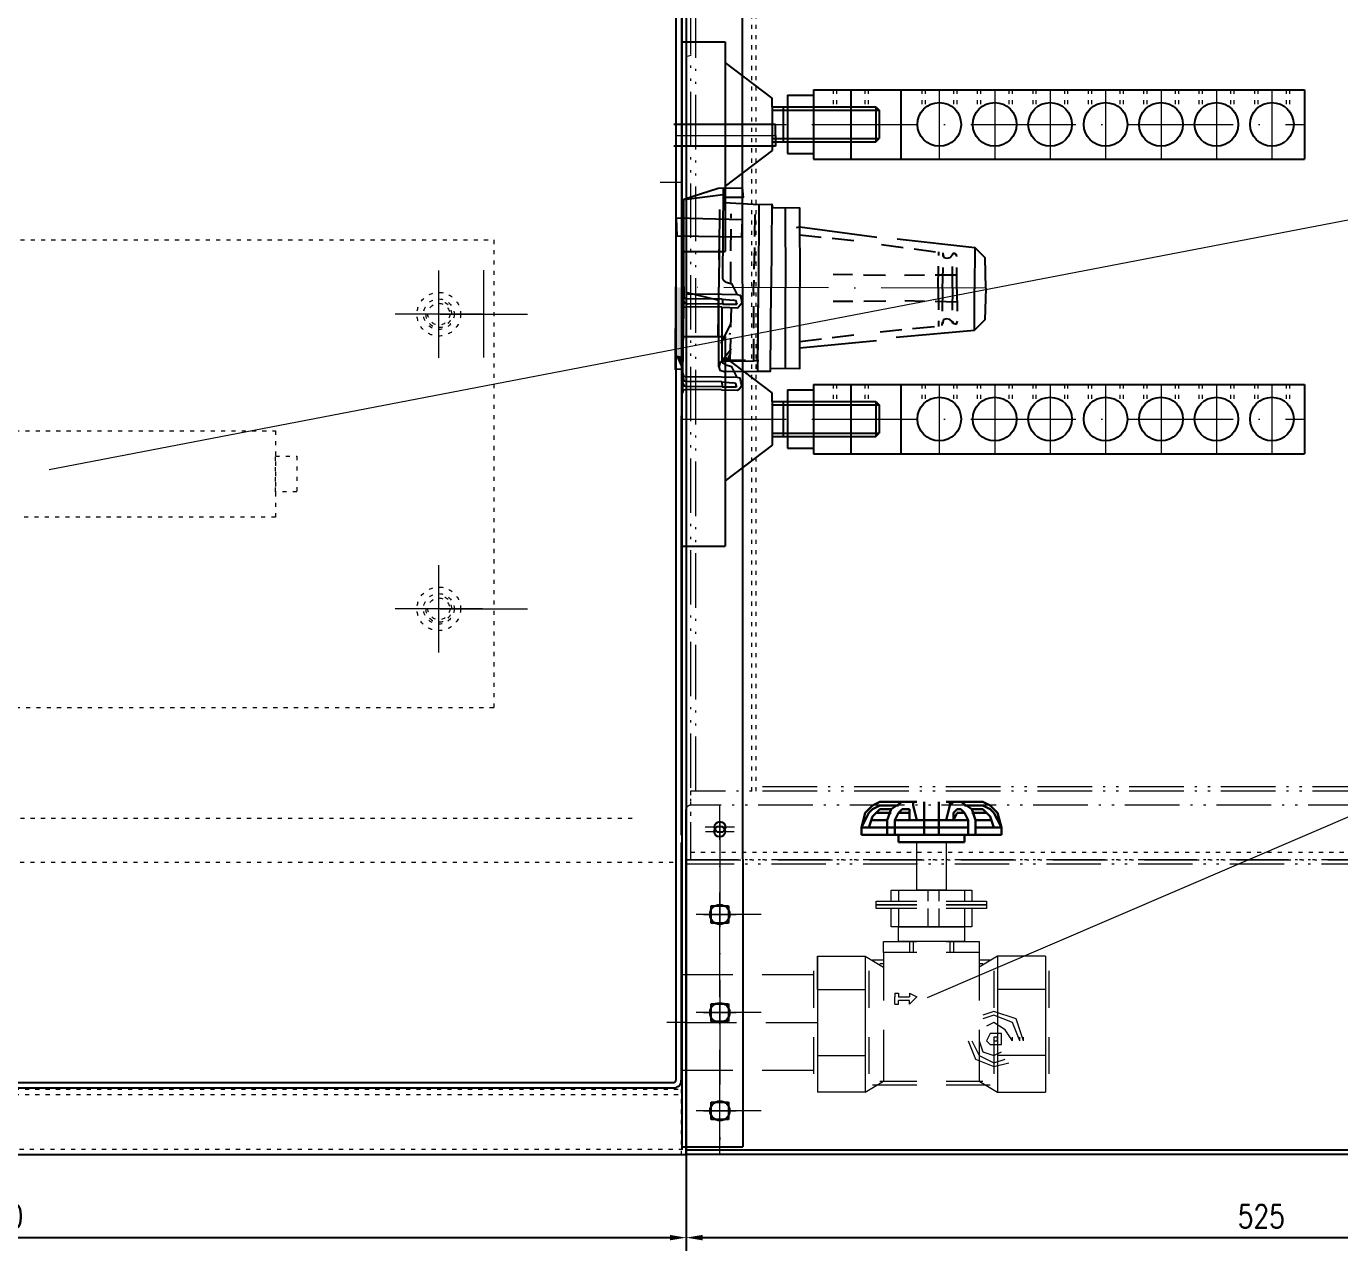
# Model space of a CAD drawing. Header units: millimetres. Extents: x 13152 to 36426, y -6229 to 13228.
# Drawn here: x 31583 to 32184, y 10564 to 11125 of the extents above; entities that cross this region are included whole.
import ezdxf

# ---------------------------------------------------------------- set-up
doc = ezdxf.new("R2010")
doc.units = ezdxf.units.MM
doc.header["$LTSCALE"] = 4
for name, pattern in [('5 双点画线', [10.5, 6.25, -1.25, 0.25, -1.25, 0.25, -1.25]), ('ACAD_ISO02W100', [15, 12, -3]), ('ACAD_ISO03W100', [1.18, 0.47, -0.71]), ('ACAD_ISO10W100', [18, 12, -3, 0, -3]), ('DASHED', [0.75, 0.5, -0.25])]:
    doc.linetypes.add(name, pattern=pattern)
doc.layers.add('4虚线层', color=6, linetype='DASHED')
doc.layers.add('标注、文本', color=3, linetype='Continuous', lineweight=25)
doc.layers.add('铁心', color=3, linetype='Continuous', lineweight=0)
doc.styles.add('TH_GBDIM', font='romans.shx', dxfattribs={"width": 0.8, "bigfont": 'gbcbig.shx'})
doc.dimstyles.new('TH_GBDIM1', dxfattribs={"dimscale": 3, "dimtxt": 3.5, "dimasz": 2.5, "dimexe": 2, "dimexo": 0, "dimgap": 1.5, "dimtad": 1, "dimdec": 1, "dimzin": 0, "dimdsep": 46, "dimtxsty": 'TH_GBDIM', "dimcen": 2.5, "dimclrd": 3, "dimclre": 256, "dimclrt": 2, "dimadec": 0, "dimazin": 0, "dimtfac": 0.714286, "dimtdec": 1, "dimtmove": 0, "dimatfit": 3, "dimfxl": 0, "dimtzin": 0, "dimlwd": -1, "dimlwe": -1, "dimarcsym": 0})

# ---------------------------------------------------------------- blocks, each defined once
blk = doc.blocks.new('*D307')
at = {"layer": 'Defpoints', "color": 0}
for p in [(32412.06, 10743.52), (31885.06, 10608.52), (32412.06, 10570.42)]:
    blk.add_point(p, dxfattribs=at)
at = {"layer": '标注、文本'}
for p, q in [((32412.06, 10743.52), (32412.06, 10564.42)), ((31885.06, 10608.52), (31885.06, 10564.42))]:
    blk.add_line(p, q, dxfattribs=at)
at = {"layer": '标注、文本', "color": 3}
blk.add_line((31892.56, 10570.42), (32404.56, 10570.42), dxfattribs=at)
for points in [[(31892.56, 10571.67), (31892.56, 10569.17), (31885.06, 10570.42)], [(32404.56, 10571.67), (32404.56, 10569.17), (32412.06, 10570.42)]]:
    blk.add_solid(points, dxfattribs=at)
at = {"layer": '标注、文本', "color": 2, "insert": (32148.56, 10580.17), "char_height": 10.5, "attachment_point": 5, "style": 'TH_GBDIM'}
blk.add_mtext('525', dxfattribs=at)
blk = doc.blocks.new('5354650')
at = {"layer": '4虚线层', "ltscale": 5}
h = blk.add_hatch(color=256, dxfattribs=at)
h.dxf.hatch_style = 2
h.paths.add_polyline_path([(26822.77, -1880.58), (26822.82, -1911.91), (26826.27, -1912.71)])
h = blk.add_hatch(color=256, dxfattribs=at)
h.dxf.hatch_style = 2
h.paths.add_polyline_path([(26822.77, -1880.58), (26826.22, -1881.38), (26826.27, -1912.71)])
at = {"layer": '标注、文本'}
h = blk.add_hatch(color=256, dxfattribs=at)
h.dxf.hatch_style = 2
h.paths.add_polyline_path([(26822.82, -1911.91), (26826.27, -1912.71), (26825.69, -1918.4)])
at = {"layer": '4虚线层', "ltscale": 5}
for points in [[(26847.88, -1879.09), (26847.98, -1847.07)], [(26842.5, -1858.18), (26842.4, -1880.74)], [(26916.92, -1860.8), (26945.22, -1864.42)], [(26945.06, -1865.11), (26945.43, -1866.65), (26946.82, -1866.97), (26948.36, -1866.6), (26949.37, -1865.38)], [(26950.22, -1864.84), (26949.53, -1864.68), (26949.37, -1865.38)], [(26951.55, -1881.18), (26951.45, -1865.85), (26950.91, -1865), (26950.22, -1864.84)], [(26918.73, -1875.05), (26894.79, -1874.63)], [(26951.6, -1874.63), (26927.51, -1874.9)], [(26918.94, -1886.76), (26894.85, -1887.02)], [(26951.66, -1887.03), (26927.72, -1886.6)], [(26846.28, -1914.41), (26844.04, -1914.62), (26847.82, -1914.04), (26848.25, -1890.1)], [(26949.58, -1896.02), (26948.36, -1895.01), (26946.97, -1894.69), (26945.43, -1895.06), (26944.95, -1897.13)], [(26916.44, -1900.75), (26944.79, -1897.82)], [(26949.58, -1896.02), (26950.11, -1896.87), (26950.8, -1897.03)], [(26950.8, -1897.03), (26951.5, -1897.19), (26951.82, -1895.8)]]:
    blk.add_lwpolyline(points, dxfattribs=at)
for points in [[(26858.84, -1847.39), (26858.84, -1847.39), (26858.41, -1880.79), (26858.41, -1880.79)], [(26860.59, -1849.25), (26860.59, -1849.25), (26860.64, -1880.58), (26860.64, -1880.58)], [(26879.32, -1856.49), (26879.32, -1856.49), (26907.77, -1859.41), (26907.77, -1859.41)], [(26942.93, -1880.64), (26942.93, -1880.64), (26943.15, -1863.94), (26943.15, -1863.94)], [(26945.01, -1881.12), (26945.01, -1881.12), (26945.22, -1864.42), (26945.22, -1864.42)], [(26949.48, -1880.7), (26949.48, -1880.7), (26949.37, -1865.38), (26949.37, -1865.38)], [(26950.22, -1864.84), (26950.22, -1864.84), (26950.38, -1864.15), (26950.38, -1864.15)], [(26858.67, -1914.36), (26858.67, -1914.36), (26858.41, -1880.79), (26858.41, -1880.79)], [(26942.93, -1880.64), (26942.93, -1880.64), (26943.25, -1898.2), (26943.25, -1898.2)], [(26945.01, -1881.12), (26945.01, -1881.12), (26944.79, -1897.82), (26944.79, -1897.82)], [(26949.48, -1880.7), (26949.48, -1880.7), (26949.42, -1896.71), (26949.42, -1896.71)], [(26951.55, -1881.18), (26951.55, -1881.18), (26951.82, -1895.8), (26951.82, -1895.8)], [(26843.72, -1906.54), (26843.72, -1906.54), (26848.03, -1897.34), (26848.03, -1897.34)], [(26847.61, -1902.34), (26847.61, -1902.34), (26847.77, -1901.65), (26847.77, -1901.65)], [(26879.68, -1905.37), (26879.68, -1905.37), (26908.2, -1901.76), (26908.2, -1901.76)], [(26848.24, -1909.04), (26848.24, -1909.04), (26844.04, -1914.62), (26844.04, -1914.62)], [(26847.77, -1911.11), (26847.77, -1911.11), (26846.28, -1914.41), (26846.28, -1914.41)], [(26842.71, -1917.23), (26842.71, -1917.23), (26842.87, -1916.54), (26842.87, -1916.54)], [(26844.89, -1914.09), (26844.89, -1914.09), (26860.9, -1914.15), (26860.9, -1914.15)]]:
    blk.add_open_spline(points, degree=3, dxfattribs=at)
at = {"layer": '标注、文本', "color": 1, "linetype": 'ACAD_ISO10W100', "lineweight": 18}
blk.add_line((26964.8, -1880.59), (26822.77, -1880.88), dxfattribs=at)
at = {"layer": '标注、文本'}
for points in [[(26844.16, -1835.26), (26841.92, -1835.47), (26826.18, -1840.58)], [(26844.16, -1835.26), (26852.93, -1835.1), (26853.36, -1839.57), (26843.89, -1839.57)], [(26844.16, -1835.26), (26844.05, -1876.75), (26844.58, -1877.6), (26845.8, -1878.61)], [(26826.38, -1880.68), (26826.18, -1840.58), (26844.21, -1838.18)], [(26844.79, -1841.96), (26860.65, -1842.71), (26866.5, -1842.6), (26866.49, -1880.48)], [(26866.5, -1842.6), (26866.87, -1844.14), (26879.26, -1844.09), (26879.58, -1880.58)], [(26872.72, -1844.04), (26873.04, -1880.53)], [(26877.88, -1853.24), (26879.42, -1852.87), (26914.8, -1857.39)], [(26924.1, -1858.09), (26959.64, -1861.92), (26959.64, -1880.86)], [(26964.8, -1880.59), (26964.37, -1866.65), (26959.64, -1861.92)], [(26826.38, -1880.68), (26825.69, -1918.4), (26822.76, -1918.45), (26822.77, -1880.58)], [(26826.38, -1880.68), (26826.06, -1919.94), (26826.43, -1921.48), (26827.82, -1921.8)], [(26844.89, -1914.09), (26843.19, -1915.16), (26842.71, -1917.23), (26843.08, -1918.77), (26845.16, -1919.25), (26860.48, -1919.15), (26866.33, -1919.04), (26866.49, -1880.48)], [(26843.94, -1889.84), (26844.04, -1914.62), (26858.67, -1914.36), (26860.21, -1913.99), (26860.53, -1912.6), (26860.64, -1880.58)], [(26851.07, -1884.2), (26848.57, -1879.25), (26845.8, -1878.61)], [(26866.65, -1917.66), (26879.73, -1917.77), (26879.58, -1880.58)], [(26923.89, -1903.19), (26959.63, -1899.79), (26959.64, -1880.86)], [(26964.8, -1880.59), (26964.37, -1895.06), (26959.63, -1899.79)], [(26825.8, -1886.38), (26826.86, -1888.08), (26828.25, -1888.4)], [(26826.28, -1884.3), (26826.65, -1885.84), (26828.03, -1886.16)], [(26844.04, -1886.22), (26844.26, -1888.45)], [(26844.04, -1886.22), (26844.26, -1888.45)], [(26850.8, -1888.51), (26850.43, -1886.96), (26849.04, -1886.64)], [(26853.19, -1887.6), (26852.82, -1886.06), (26852.45, -1884.52), (26851.07, -1884.2)], [(26851.17, -1890.05), (26852.18, -1888.83), (26853.19, -1887.6)], [(26827.93, -1889.78), (26826.38, -1890.15), (26826.06, -1891.54)], [(26843.94, -1889.84), (26844.04, -1914.62), (26844.57, -1915.48), (26845.8, -1916.49)], [(26843.94, -1889.84), (26851.17, -1890.05)], [(26879.74, -1908.3), (26914.79, -1904.74)], [(26851.06, -1922.07), (26848.56, -1917.12), (26845.8, -1916.49)], [(26825.8, -1924.25), (26826.86, -1925.95), (26828.24, -1926.27)], [(26826.06, -1919.94), (26826.27, -1922.18), (26826.65, -1923.72), (26828.03, -1924.04)], [(26826.06, -1929.41), (26826.27, -1922.18)], [(26850.8, -1926.38), (26850.42, -1924.84), (26849.04, -1924.52)], [(26853.19, -1925.48), (26852.82, -1923.93), (26852.45, -1922.39), (26851.06, -1922.07)], [(26851.17, -1927.92), (26852.02, -1927.39), (26853.19, -1925.48)], [(26827.92, -1927.66), (26826.38, -1928.03), (26826.06, -1929.41)], [(26843.93, -1927.71), (26851.17, -1927.92)]]:
    blk.add_lwpolyline(points, dxfattribs=at)
blk.add_lwpolyline([(26823.04, -1857.33), (26852.82, -1857.65), (26853.2, -1849.73), (26822.72, -1849.25)], close=True, dxfattribs=at)
for points in [[(26842.61, -1845.1), (26842.61, -1845.1), (26842.4, -1880.74), (26842.4, -1880.74)], [(26860.65, -1842.71), (26860.65, -1842.71), (26860.64, -1880.58), (26860.64, -1880.58)], [(26827.29, -1883.08), (26827.29, -1883.08), (26842.5, -1886.59), (26842.5, -1886.59)], [(26842.29, -1903.29), (26842.29, -1903.29), (26842.4, -1880.74), (26842.4, -1880.74)], [(26842.71, -1917.23), (26842.71, -1917.23), (26842.4, -1880.74), (26842.4, -1880.74)], [(26860.48, -1919.15), (26860.48, -1919.15), (26860.64, -1880.58), (26860.64, -1880.58)], [(26873.19, -1917.71), (26873.19, -1917.71), (26873.04, -1880.53), (26873.04, -1880.53)], [(26843.83, -1883.98), (26843.83, -1883.98), (26827.82, -1883.93), (26827.82, -1883.93)], [(26844.04, -1886.22), (26844.04, -1886.22), (26828.03, -1886.16), (26828.03, -1886.16)], [(26844.26, -1888.45), (26844.26, -1888.45), (26828.25, -1888.4), (26828.25, -1888.4)], [(26851.07, -1884.2), (26851.07, -1884.2), (26843.83, -1883.98), (26843.83, -1883.98)], [(26844.04, -1886.22), (26844.04, -1886.22), (26849.04, -1886.64), (26849.04, -1886.64)], [(26844.26, -1888.45), (26844.26, -1888.45), (26850.8, -1888.51), (26850.8, -1888.51)], [(26850.8, -1888.51), (26850.8, -1888.51), (26850.96, -1887.81), (26850.96, -1887.81)], [(26843.94, -1889.84), (26843.94, -1889.84), (26827.93, -1889.78), (26827.93, -1889.78)], [(26843.83, -1921.86), (26843.83, -1921.86), (26827.82, -1921.8), (26827.82, -1921.8)], [(26844.04, -1924.09), (26844.04, -1924.09), (26828.03, -1924.04), (26828.03, -1924.04)], [(26851.06, -1922.07), (26851.06, -1922.07), (26843.83, -1921.86), (26843.83, -1921.86)], [(26844.04, -1924.09), (26844.04, -1924.09), (26844.25, -1926.33), (26844.25, -1926.33)], [(26844.04, -1924.09), (26844.04, -1924.09), (26849.04, -1924.52), (26849.04, -1924.52)], [(26850.8, -1926.38), (26850.8, -1926.38), (26850.96, -1925.69), (26850.96, -1925.69)], [(26843.93, -1927.71), (26843.93, -1927.71), (26827.92, -1927.66), (26827.92, -1927.66)], [(26844.25, -1926.33), (26844.25, -1926.33), (26828.24, -1926.27), (26828.24, -1926.27)], [(26844.25, -1926.33), (26844.25, -1926.33), (26850.8, -1926.38), (26850.8, -1926.38)]]:
    blk.add_open_spline(points, degree=3, dxfattribs=at)
blk = doc.blocks.new('m123')
at = {"layer": '标注、文本'}
for p, q in [((42662.81, 11135.56), (42662.81, 11039.45)), ((42662.81, 11135.56), (42682.81, 11135.56)), ((42682.81, 11135.56), (42682.81, 11039.45)), ((42704.31, 11109.75), (42682.81, 11126.05)), ((42704.31, 11105.75), (42704.31, 11109.75)), ((42711.31, 11111.09), (42723.31, 11111.09)), ((42711.31, 11111.09), (42711.31, 11084.41)), ((42723.31, 11113.63), (42723.31, 11081.88)), ((42723.31, 11113.63), (42948.31, 11113.63)), ((42740.31, 11113.63), (42740.31, 11081.88)), ((42763.31, 11113.63), (42763.31, 11081.88)), ((42948.31, 11113.63), (42948.31, 11081.88)), ((42704.31, 11105.75), (42751.81, 11105.75)), ((42704.31, 11105.75), (42704.31, 11089.75)), ((42704.31, 11104.25), (42753.31, 11104.25)), ((42709.31, 11105.75), (42709.31, 11089.75)), ((42751.81, 11105.75), (42751.81, 11089.75)), ((42751.81, 11105.75), (42753.31, 11104.25)), ((42753.31, 11104.25), (42753.31, 11091.25)), ((42704.31, 11085.75), (42682.81, 11069.45)), ((42704.31, 11091.25), (42753.31, 11091.25)), ((42704.31, 11089.75), (42751.81, 11089.75)), ((42704.31, 11089.75), (42704.31, 11085.75)), ((42751.81, 11089.75), (42753.31, 11091.25)), ((42711.31, 11084.41), (42723.31, 11084.41)), ((42723.31, 11081.88), (42948.31, 11081.88)), ((42662.81, 11039.45), (42682.81, 11039.45))]:
    blk.add_line(p, q, dxfattribs=at)
at = {"layer": '标注、文本', "color": 2, "linetype": 'ACAD_ISO03W100', "lineweight": 18}
for p, q in [((42732.31, 11113.63), (42732.31, 11105.75)), ((42733.81, 11113.63), (42733.81, 11105.75)), ((42746.81, 11113.63), (42746.81, 11105.75)), ((42748.31, 11113.63), (42748.31, 11105.75)), ((42772.91, 11113.63), (42772.91, 11103.75)), ((42774.41, 11113.63), (42774.41, 11105.35)), ((42787.41, 11113.63), (42787.41, 11105.35)), ((42788.91, 11113.63), (42788.91, 11103.75)), ((42798.31, 11113.63), (42798.31, 11103.75)), ((42799.81, 11113.63), (42799.81, 11105.35)), ((42812.81, 11113.63), (42812.81, 11105.35)), ((42814.31, 11113.63), (42814.31, 11103.75)), ((42823.71, 11113.63), (42823.71, 11103.75)), ((42825.21, 11113.63), (42825.21, 11105.35)), ((42838.21, 11113.63), (42838.21, 11105.35)), ((42839.71, 11113.63), (42839.71, 11103.75)), ((42849.11, 11113.63), (42849.11, 11103.75)), ((42850.61, 11113.63), (42850.61, 11105.35)), ((42863.61, 11113.63), (42863.61, 11105.35)), ((42865.11, 11113.63), (42865.11, 11103.75)), ((42874.51, 11113.63), (42874.51, 11103.75)), ((42876.01, 11113.63), (42876.01, 11105.35)), ((42889.01, 11113.63), (42889.01, 11105.35)), ((42890.51, 11113.63), (42890.51, 11103.75)), ((42899.91, 11113.63), (42899.91, 11103.75)), ((42901.41, 11113.63), (42901.41, 11105.35)), ((42914.41, 11113.63), (42914.41, 11105.35)), ((42915.91, 11113.63), (42915.91, 11103.75)), ((42925.31, 11113.63), (42925.31, 11103.75)), ((42926.81, 11113.63), (42926.81, 11105.35)), ((42939.81, 11113.63), (42939.81, 11105.35)), ((42941.31, 11113.63), (42941.31, 11103.75))]:
    blk.add_line(p, q, dxfattribs=at)
at = {"layer": '标注、文本', "color": 1, "linetype": 'ACAD_ISO10W100', "lineweight": 18}
for p, q in [((42780.91, 11113.63), (42780.91, 11081.88)), ((42806.31, 11113.63), (42806.31, 11081.88)), ((42831.71, 11113.63), (42831.71, 11081.88)), ((42857.11, 11113.63), (42857.11, 11081.88)), ((42882.51, 11113.63), (42882.51, 11081.88)), ((42907.91, 11113.63), (42907.91, 11081.88)), ((42933.31, 11113.63), (42933.31, 11081.88)), ((42662.81, 11097.75), (42753.31, 11097.75)), ((42723.31, 11097.75), (42948.31, 11097.75))]:
    blk.add_line(p, q, dxfattribs=at)
at = {"layer": '标注、文本'}
for centre in [(42780.91, 11097.75), (42806.31, 11097.75), (42831.71, 11097.75), (42857.11, 11097.75), (42882.51, 11097.75), (42907.91, 11097.75), (42933.31, 11097.75)]:
    blk.add_circle(centre, 10, dxfattribs=at)
blk = doc.blocks.new('*D382')
at = {"layer": 'Defpoints', "color": 0}
for p in [(31245.09, 10608.52), (31885.06, 10608.52), (31885.06, 10570.42)]:
    blk.add_point(p, dxfattribs=at)
at = {"layer": '标注、文本', "linetype": 'ByBlock'}
for p, q in [((31245.09, 10608.52), (31245.09, 10564.42)), ((31885.06, 10608.52), (31885.06, 10564.42))]:
    blk.add_line(p, q, dxfattribs=at)
at = {"layer": '标注、文本', "color": 3, "linetype": 'ByBlock'}
blk.add_line((31252.59, 10570.42), (31877.56, 10570.42), dxfattribs=at)
at = {"layer": '标注、文本', "color": 3}
for points in [[(31252.59, 10571.67), (31252.59, 10569.17), (31245.09, 10570.42)], [(31877.56, 10571.67), (31877.56, 10569.17), (31885.06, 10570.42)]]:
    blk.add_solid(points, dxfattribs=at)
at = {"layer": '标注、文本', "color": 2, "insert": (31565.08, 10580.17), "char_height": 10.5, "attachment_point": 5, "style": 'TH_GBDIM'}
blk.add_mtext('640.0', dxfattribs=at)

msp = doc.modelspace()

# ---------------------------------------------------------------- linework, layer by layer
at = {"color": 7, "linetype": 'ACAD_ISO02W100', "lineweight": 30}
for points in [[(31973.82, 10770.14), (31970.45, 10768.46), (31967.08, 10765.09)], [(31973.82, 10768.46), (31970.45, 10766.77), (31968.76, 10765.09)], [(31973.82, 10766.77), (31972.13, 10765.09), (31970.45, 10763.4)], [(31988.99, 10770.14), (31983.93, 10770.14), (31978.88, 10766.77), (31977.19, 10761.72)], [(31983.93, 10766.77), (31982.25, 10765.09), (31980.56, 10761.72)], [(31987.3, 10761.72), (31987.3, 10765.09), (31987.3, 10766.77), (31985.62, 10766.77)], [(31990.67, 10761.72), (31988.99, 10768.46), (31988.99, 10770.14)], [(32004.16, 10761.72), (32005.84, 10768.46), (32007.53, 10770.14)], [(32004.16, 10770.14), (32021.01, 10770.14)], [(32009.21, 10766.77), (32007.53, 10765.09)], [(32017.64, 10761.72), (32015.95, 10766.77), (32010.9, 10770.14)], [(32014.27, 10761.72), (32012.58, 10765.09), (32010.9, 10766.77)], [(32027.75, 10765.09), (32024.38, 10768.46), (32021.01, 10770.14)], [(32026.07, 10765.09), (32024.38, 10766.77), (32021.01, 10768.46)], [(32024.38, 10763.4), (32022.7, 10765.09), (32021.01, 10766.77)], [(31973.82, 10765.09), (31972.13, 10765.09), (31970.45, 10763.4)], [(31983.93, 10765.09), (31982.25, 10765.09), (31980.56, 10761.72)], [(31980.56, 10754.98), (31980.56, 10761.72), (31980.56, 10758.35)], [(31987.3, 10765.09), (31985.62, 10765.09)], [(31987.3, 10765.09), (31987.3, 10761.72)], [(32007.53, 10761.72), (32009.21, 10765.09)], [(32014.27, 10761.72), (32012.58, 10765.09), (32010.9, 10765.09)], [(32014.27, 10754.98), (32014.27, 10761.72), (32014.27, 10758.35)], [(32024.38, 10763.4), (32022.7, 10765.09), (32021.01, 10765.09)], [(31990.67, 10754.98), (31965.39, 10754.98), (31965.39, 10758.35)], [(31990.67, 10754.98), (31965.39, 10754.98), (31965.39, 10758.35), (31977.19, 10758.35)], [(31980.56, 10758.35), (32014.27, 10758.35)], [(32029.44, 10758.35), (32029.44, 10754.98), (32004.16, 10754.98)], [(32017.64, 10758.35), (32029.44, 10758.35), (32029.44, 10754.98), (32004.16, 10754.98)]]:
    msp.add_lwpolyline(points, dxfattribs=at)
msp.add_lwpolyline([(32012.58, 10754.98), (32012.58, 10751.6), (31982.25, 10751.6), (31982.25, 10754.98)], close=True, dxfattribs=at)
at = {"color": 2, "linetype": 'ACAD_ISO02W100', "lineweight": 13}
for points in [[(32004.16, 10751.6), (32004.16, 10729.69), (31990.67, 10729.69), (31990.67, 10751.6)], [(32012.58, 10712.84), (32012.58, 10706.1), (31982.25, 10706.1), (31982.25, 10712.84)], [(32029.44, 10660.59), (32029.44, 10663.96), (32026.07, 10663.96), (32024.38, 10663.96), (32022.7, 10660.59), (32024.38, 10658.91), (32026.07, 10658.91), (32029.44, 10658.91)], [(32027.75, 10660.59), (32027.75, 10662.28), (32026.07, 10662.28), (32026.07, 10660.59)]]:
    msp.add_lwpolyline(points, close=True, dxfattribs=at)
for points in [[(31990.67, 10722.95), (31972.13, 10722.95), (31972.13, 10724.64), (31990.67, 10724.64)], [(31978.88, 10724.64), (31978.88, 10729.69), (32015.95, 10729.69), (32015.95, 10724.64)], [(32022.7, 10724.64), (32022.7, 10722.95), (32004.16, 10722.95)], [(32004.16, 10724.64), (32022.7, 10724.64)], [(31990.67, 10721.27), (31972.13, 10721.27), (31972.13, 10722.95), (31990.67, 10722.95)], [(32015.95, 10721.27), (32015.95, 10712.84), (31978.88, 10712.84), (31978.88, 10721.27)], [(32022.7, 10722.95), (32022.7, 10721.27), (32004.16, 10721.27)], [(32004.16, 10722.95), (32022.7, 10722.95)], [(31990.67, 10701.04), (31975.5, 10701.04), (31975.5, 10706.1), (31990.67, 10706.1)], [(31975.5, 10701.04), (31975.5, 10679.13)], [(32019.33, 10706.1), (32019.33, 10701.04), (32004.16, 10701.04)], [(32004.16, 10706.1), (32019.33, 10706.1)], [(32019.33, 10701.04), (32019.33, 10679.13)], [(31945.17, 10699.36), (31945.17, 10684.19), (31945.17, 10653.85), (31945.17, 10637)], [(31967.08, 10699.36), (31967.08, 10684.19), (31967.08, 10653.85), (31967.08, 10637)], [(32049.66, 10699.36), (32049.66, 10684.19), (32027.75, 10684.19)], [(32027.75, 10699.36), (32027.75, 10684.19), (32027.75, 10653.85), (32027.75, 10637)], [(32049.66, 10699.36), (32049.66, 10684.19), (32049.66, 10653.85), (32049.66, 10637)], [(31882.81, 10690.93), (31906.4, 10690.93)], [(31919.89, 10690.93), (31943.48, 10690.93)], [(31943.48, 10675.76), (31943.48, 10692.61)], [(32051.35, 10675.76), (32051.35, 10692.61)], [(31980.56, 10682.5), (31982.25, 10682.5), (31982.25, 10680.82)], [(31980.56, 10682.5), (31980.56, 10680.82)], [(31987.3, 10682.5), (31990.67, 10680.82), (31987.3, 10677.45)], [(31987.3, 10682.5), (31987.3, 10680.82)], [(31980.56, 10677.45), (31982.25, 10677.45), (31982.25, 10679.13)], [(31987.3, 10677.45), (31987.3, 10679.13), (31982.25, 10679.13)], [(32039.55, 10660.59), (32036.18, 10670.7), (32026.07, 10674.08), (32021.01, 10672.39)], [(32037.86, 10660.59), (32034.49, 10669.02), (32026.07, 10672.39), (32021.01, 10670.7)], [(31884.49, 10669.02), (31908.09, 10669.02)], [(31921.57, 10669.02), (31945.17, 10669.02)], [(31975.5, 10665.65), (31975.5, 10642.05)], [(32019.33, 10665.65), (32019.33, 10642.05), (32027.75, 10637)], [(32034.49, 10660.59), (32031.12, 10665.65), (32026.07, 10669.02), (32022.7, 10667.33)], [(31968.76, 10662.28), (31968.76, 10645.42)], [(32014.27, 10660.59), (32017.64, 10652.16), (32026.07, 10648.79), (32032.81, 10650.48)], [(32015.95, 10660.59), (32019.33, 10653.85), (32026.07, 10650.48), (32031.12, 10652.16)], [(32019.33, 10660.59), (32021.01, 10655.54), (32026.07, 10653.85), (32029.44, 10655.54)], [(32026.07, 10662.28), (32026.07, 10645.42)], [(32037.86, 10660.59), (32037.86, 10662.28)], [(32039.55, 10660.59), (32039.55, 10662.28)], [(32049.66, 10653.85), (32027.75, 10653.85)], [(31882.81, 10647.11), (31906.4, 10647.11)], [(31919.89, 10647.11), (31943.48, 10647.11)], [(31970.45, 10640.37), (31990.67, 10640.37)], [(31973.82, 10642.05), (31990.67, 10642.05)], [(32004.16, 10642.05), (32019.33, 10642.05)], [(32004.16, 10642.05), (32021.01, 10642.05)], [(32004.16, 10640.37), (32024.38, 10640.37)]]:
    msp.add_lwpolyline(points, dxfattribs=at)
at = {"color": 7, "linetype": 'ACAD_ISO02W100', "lineweight": 30}
for points in [[(31973.82, 10770.14), (31973.82, 10770.14), (31990.67, 10770.14), (31990.67, 10770.14)], [(31973.82, 10768.46), (31973.82, 10768.46), (31982.25, 10768.46), (31982.25, 10768.46)], [(31973.82, 10766.77), (31973.82, 10766.77), (31978.88, 10766.77), (31978.88, 10766.77)], [(31983.93, 10766.77), (31983.93, 10766.77), (31985.62, 10766.77), (31985.62, 10766.77)], [(31994.04, 10770.14), (31994.04, 10770.14), (31994.04, 10754.98), (31994.04, 10754.98)], [(32000.79, 10770.14), (32000.79, 10770.14), (32000.79, 10754.98), (32000.79, 10754.98)], [(32005.84, 10768.46), (32005.84, 10768.46), (32005.84, 10770.14), (32005.84, 10770.14)], [(32010.9, 10770.14), (32010.9, 10770.14), (32007.53, 10770.14), (32007.53, 10770.14)], [(32010.9, 10766.77), (32010.9, 10766.77), (32009.21, 10766.77), (32009.21, 10766.77)], [(32021.01, 10768.46), (32021.01, 10768.46), (32012.58, 10768.46), (32012.58, 10768.46)], [(32021.01, 10766.77), (32021.01, 10766.77), (32015.95, 10766.77), (32015.95, 10766.77)], [(31965.39, 10758.35), (31965.39, 10758.35), (31968.76, 10765.09), (31968.76, 10765.09)], [(31968.76, 10758.35), (31968.76, 10758.35), (31970.45, 10763.4), (31970.45, 10763.4)], [(31968.76, 10758.35), (31968.76, 10758.35), (31970.45, 10763.4), (31970.45, 10763.4)], [(31970.45, 10761.72), (31970.45, 10761.72), (31977.19, 10761.72), (31977.19, 10761.72)], [(31973.82, 10765.09), (31973.82, 10765.09), (31978.88, 10765.09), (31978.88, 10765.09)], [(31977.19, 10761.72), (31977.19, 10761.72), (31977.19, 10754.98), (31977.19, 10754.98)], [(31980.56, 10761.72), (31980.56, 10761.72), (32014.27, 10761.72), (32014.27, 10761.72)], [(31983.93, 10765.09), (31983.93, 10765.09), (31985.62, 10765.09), (31985.62, 10765.09)], [(32007.53, 10765.09), (32007.53, 10765.09), (32007.53, 10761.72), (32007.53, 10761.72)], [(32010.9, 10765.09), (32010.9, 10765.09), (32009.21, 10765.09), (32009.21, 10765.09)], [(32021.01, 10765.09), (32021.01, 10765.09), (32015.95, 10765.09), (32015.95, 10765.09)], [(32017.64, 10761.72), (32017.64, 10761.72), (32024.38, 10761.72), (32024.38, 10761.72)], [(32024.38, 10761.72), (32024.38, 10761.72), (32017.64, 10761.72), (32017.64, 10761.72)], [(32017.64, 10761.72), (32017.64, 10761.72), (32017.64, 10754.98), (32017.64, 10754.98)], [(32026.07, 10758.35), (32026.07, 10758.35), (32024.38, 10763.4), (32024.38, 10763.4)], [(32026.07, 10758.35), (32026.07, 10758.35), (32024.38, 10763.4), (32024.38, 10763.4)], [(32029.44, 10758.35), (32029.44, 10758.35), (32026.07, 10765.09), (32026.07, 10765.09)], [(32029.44, 10758.35), (32029.44, 10758.35), (32027.75, 10765.09), (32027.75, 10765.09)], [(31977.19, 10758.35), (31977.19, 10758.35), (31968.76, 10758.35), (31968.76, 10758.35)], [(31977.19, 10758.35), (31977.19, 10758.35), (31980.56, 10758.35), (31980.56, 10758.35)], [(32014.27, 10758.35), (32014.27, 10758.35), (31980.56, 10758.35), (31980.56, 10758.35)], [(32029.44, 10758.35), (32029.44, 10758.35), (32017.64, 10758.35), (32017.64, 10758.35)], [(32017.64, 10758.35), (32017.64, 10758.35), (32026.07, 10758.35), (32026.07, 10758.35)], [(32029.44, 10754.98), (32029.44, 10754.98), (32029.44, 10758.35), (32029.44, 10758.35)]]:
    msp.add_open_spline(points, degree=3, dxfattribs=at)
at = {"color": 2, "linetype": 'ACAD_ISO02W100', "lineweight": 13}
for points in [[(31982.25, 10729.69), (31982.25, 10729.69), (31982.25, 10724.64), (31982.25, 10724.64)], [(31995.73, 10729.69), (31995.73, 10729.69), (31995.73, 10724.64), (31995.73, 10724.64)], [(32000.79, 10729.69), (32000.79, 10729.69), (32000.79, 10724.64), (32000.79, 10724.64)], [(32012.58, 10729.69), (32012.58, 10729.69), (32012.58, 10724.64), (32012.58, 10724.64)], [(31982.25, 10721.27), (31982.25, 10721.27), (31982.25, 10712.84), (31982.25, 10712.84)], [(31995.73, 10721.27), (31995.73, 10721.27), (31995.73, 10712.84), (31995.73, 10712.84)], [(32000.79, 10721.27), (32000.79, 10721.27), (32000.79, 10712.84), (32000.79, 10712.84)], [(32012.58, 10721.27), (32012.58, 10721.27), (32012.58, 10712.84), (32012.58, 10712.84)], [(31987.3, 10706.1), (31987.3, 10706.1), (31987.3, 10701.04), (31987.3, 10701.04)], [(31988.99, 10706.1), (31988.99, 10706.1), (31988.99, 10701.04), (31988.99, 10701.04)], [(32005.84, 10706.1), (32005.84, 10706.1), (32005.84, 10701.04), (32005.84, 10701.04)], [(32007.53, 10706.1), (32007.53, 10706.1), (32007.53, 10701.04), (32007.53, 10701.04)], [(31945.17, 10699.36), (31945.17, 10699.36), (31955.28, 10699.36), (31955.28, 10699.36)], [(31945.17, 10684.19), (31945.17, 10684.19), (31945.17, 10699.36), (31945.17, 10699.36)], [(31955.28, 10699.36), (31955.28, 10699.36), (31967.08, 10699.36), (31967.08, 10699.36)], [(31967.08, 10699.36), (31967.08, 10699.36), (31975.5, 10694.3), (31975.5, 10694.3)], [(31970.45, 10697.67), (31970.45, 10697.67), (31975.5, 10697.67), (31975.5, 10697.67)], [(31973.82, 10695.99), (31973.82, 10695.99), (31975.5, 10695.99), (31975.5, 10695.99)], [(32027.75, 10699.36), (32027.75, 10699.36), (32019.33, 10694.3), (32019.33, 10694.3)], [(32019.33, 10697.67), (32019.33, 10697.67), (32024.38, 10697.67), (32024.38, 10697.67)], [(32019.33, 10695.99), (32019.33, 10695.99), (32021.01, 10695.99), (32021.01, 10695.99)], [(32049.66, 10699.36), (32049.66, 10699.36), (32027.75, 10699.36), (32027.75, 10699.36)], [(31968.76, 10692.61), (31968.76, 10692.61), (31968.76, 10675.76), (31968.76, 10675.76)], [(32026.07, 10692.61), (32026.07, 10692.61), (32026.07, 10675.76), (32026.07, 10675.76)], [(31945.17, 10684.19), (31945.17, 10684.19), (31955.28, 10684.19), (31955.28, 10684.19)], [(31955.28, 10684.19), (31955.28, 10684.19), (31967.08, 10684.19), (31967.08, 10684.19)], [(31980.56, 10677.45), (31980.56, 10677.45), (31980.56, 10680.82), (31980.56, 10680.82)], [(31982.25, 10680.82), (31982.25, 10680.82), (31987.3, 10680.82), (31987.3, 10680.82)], [(31943.48, 10645.42), (31943.48, 10645.42), (31943.48, 10662.28), (31943.48, 10662.28)], [(32034.49, 10660.59), (32034.49, 10660.59), (32034.49, 10662.28), (32034.49, 10662.28)], [(32051.35, 10645.42), (32051.35, 10645.42), (32051.35, 10662.28), (32051.35, 10662.28)], [(31945.17, 10653.85), (31945.17, 10653.85), (31955.28, 10653.85), (31955.28, 10653.85)], [(31955.28, 10653.85), (31955.28, 10653.85), (31967.08, 10653.85), (31967.08, 10653.85)], [(31967.08, 10637), (31967.08, 10637), (31975.5, 10642.05), (31975.5, 10642.05)], [(31975.5, 10642.05), (31975.5, 10642.05), (31990.67, 10642.05), (31990.67, 10642.05)], [(31953.59, 10637), (31953.59, 10637), (31945.17, 10637), (31945.17, 10637)], [(31967.08, 10637), (31967.08, 10637), (31953.59, 10637), (31953.59, 10637)], [(32027.75, 10637), (32027.75, 10637), (32049.66, 10637), (32049.66, 10637)]]:
    msp.add_open_spline(points, degree=3, dxfattribs=at)
at = {"layer": '标注、文本'}
for p, q in [((31880.31, 11558.52), (31880.31, 10751.51)), ((31883.11, 11557.92), (31882.81, 10754.87)), ((31910.41, 11540.52), (31910.98, 10612.02)), ((31883.06, 11369.74), (31883.06, 10611.02)), ((31885.06, 11370.67), (31885.06, 10612.02)), ((31925.9, 11080.49), (31879.4, 11080.49)), ((31925.9, 11075.49), (31925.9, 11080.49)), ((31925.9, 11075.49), (31925.9, 11070.49)), ((31925.9, 11070.49), (31879.4, 11070.49)), ((31885.06, 10608.52), (31885.06, 10766.52)), ((31880.31, 10751.51), (31880.31, 10642.52)), ((31882.81, 10751.51), (31882.81, 10642.52)), ((31896.48, 10714.52), (31896.48, 10722.52)), ((31896.48, 10722.52), (31904.48, 10722.52)), ((31904.48, 10722.52), (31904.48, 10714.52)), ((31904.48, 10714.52), (31896.48, 10714.52)), ((31896.48, 10669.52), (31896.48, 10677.52)), ((31896.48, 10677.52), (31904.48, 10677.52)), ((31904.48, 10677.52), (31904.48, 10669.52)), ((31904.48, 10669.52), (31896.48, 10669.52)), ((31273.45, 10641.52), (31879.31, 10641.52)), ((31276.81, 10639.02), (31879.31, 10639.02)), ((31896.48, 10624.52), (31896.48, 10632.52)), ((31896.48, 10632.52), (31904.48, 10632.52)), ((31904.48, 10632.52), (31904.48, 10624.52)), ((31904.48, 10624.52), (31896.48, 10624.52)), ((31883.06, 10612.02), (31910.98, 10612.02)), ((31885.06, 10612.02), (31885.06, 10608.52)), ((32376.06, 10610.52), (31885.06, 10610.52)), ((31225.56, 10608.52), (31885.06, 10608.52)), ((32376.06, 10608.52), (31885.06, 10608.52))]:
    msp.add_line(p, q, dxfattribs=at)
at = {"layer": '标注、文本', "color": 6, "linetype": '5 双点画线', "lineweight": 13}
for p, q in [((31885.06, 11556.02), (31885.06, 10743.52)), ((31887.06, 11557.49), (31887.06, 10743.52)), ((31889.48, 10775.02), (31889.48, 11556.5)), ((32407.06, 10775.02), (31887.06, 10775.02)), ((32407.06, 10777.02), (31917.06, 10777.02)), ((32363.06, 10768.52), (31887.06, 10768.52)), ((31885.06, 10743.52), (32412.06, 10743.52)), ((32369.06, 10743.52), (31885.06, 10743.52)), ((32371.06, 10743.52), (31887.06, 10743.52)), ((32369.06, 10741.52), (31885.06, 10741.52))]:
    msp.add_line(p, q, dxfattribs=at)
at = {"layer": '标注、文本', "color": 2, "linetype": 'ACAD_ISO03W100', "lineweight": 18}
for p, q in [((31915.06, 10775.02), (31915.06, 11556.03)), ((31917.06, 10775.02), (31917.06, 11556.03)), ((31885.52, 11111.77), (31887.96, 11112.33)), ((31887.06, 10775.02), (31887.06, 10747.02)), ((31860.31, 10762.52), (31273.06, 10762.52)), ((31887.06, 10747.02), (32407.06, 10747.02)), ((31273.06, 10742.52), (31880.31, 10742.52)), ((31270.57, 10638.52), (31882.81, 10638.52)), ((31270.57, 10636.02), (31882.81, 10636.02)), ((31882.81, 10638.52), (31882.81, 10608.52)), ((31272.8, 10611.02), (31885.06, 10611.02)), ((31272.8, 10611.02), (31882.81, 10611.02)), ((31225.56, 10608.52), (31882.8, 10608.52))]:
    msp.add_line(p, q, dxfattribs=at)
at = {"layer": '标注、文本', "color": 1, "linetype": 'ACAD_ISO10W100', "lineweight": 18}
for p, q in [((31880.9, 11075.49), (31925.9, 11075.49)), ((31873.11, 11053.99), (31883.18, 11053.99)), ((31771.69, 10973.52), (31771.69, 11013.52)), ((31792.28, 10973.77), (31792.28, 11013.77)), ((31791.69, 10993.52), (31751.69, 10993.52)), ((31772.28, 10993.52), (31812.28, 10993.52)), ((31771.69, 10838.52), (31771.69, 10878.52)), ((31791.69, 10858.52), (31751.69, 10858.52)), ((31772.36, 10858.52), (31812.36, 10858.52)), ((31900.48, 10608.52), (31900.48, 10768.52)), ((31900.42, 10760.67), (31900.48, 10615.29)), ((31907.23, 10758.52), (31893.73, 10758.52)), ((31893.89, 10756.52), (31906.95, 10756.52)), ((31919.39, 10718.52), (31889.56, 10718.52)), ((31892.92, 10718.52), (31907.96, 10718.52)), ((31900.48, 10714.52), (31900.48, 10722.52)), ((31900.48, 10669.52), (31900.48, 10677.52)), ((31919.39, 10673.52), (31889.56, 10673.52)), ((31892.92, 10673.52), (31907.96, 10673.52)), ((31884.49, 10669.02), (31876.12, 10669.02)), ((31919.39, 10628.52), (31889.56, 10628.52)), ((31892.97, 10628.52), (31907.98, 10628.52)), ((31900.48, 10624.52), (31900.48, 10632.52))]:
    msp.add_line(p, q, dxfattribs=at)
at = {"layer": '标注、文本', "color": 2, "linetype": 'ACAD_ISO03W100', "lineweight": 18}
for points in [[(31339.26, 11027.57), (31796.85, 11027.57), (31796.85, 10813.15), (31339.26, 10813.15)], [(31421.77, 10940.14), (31696.87, 10940.14), (31696.87, 10900.58), (31421.77, 10900.58)], [(31696.87, 10928.52), (31706.64, 10928.52), (31706.64, 10912.2), (31696.87, 10912.2)]]:
    msp.add_lwpolyline(points, close=True, dxfattribs=at)
for centre, radius in [((31771.69, 10993.52), 10), ((31771.69, 10993.52), 7), ((31771.69, 10993.52), 5), ((31771.69, 10858.52), 10), ((31771.69, 10858.52), 7), ((31771.69, 10858.52), 5)]:
    msp.add_circle(centre, radius, dxfattribs=at)
at = {"layer": '标注、文本'}
for centre, radius in [((31900.48, 10758.52), 2.5), ((31900.42, 10756.52), 2.5), ((31900.44, 10718.52), 4.5), ((31900.44, 10673.52), 4.5), ((31900.47, 10628.52), 4.5)]:
    msp.add_circle(centre, radius, dxfattribs=at)
at = {"layer": '标注、文本', "color": 2, "linetype": 'ACAD_ISO03W100', "lineweight": 18}
for centre in [(31771.69, 10993.52), (31771.69, 10858.52)]:
    msp.add_arc(centre, 6, 180, 90, dxfattribs=at)
at = {"layer": '标注、文本', "color": 6, "linetype": '5 双点画线', "lineweight": 13}
msp.add_arc((31887.06, 10766.52), 2, 90, 180, dxfattribs=at)
at = {"layer": '标注、文本'}
for radius in [3.5, 1]:
    msp.add_arc((31879.31, 10642.52), radius, 270, 0, dxfattribs=at)
at = {"layer": '标注、文本', "color": 7, "lineweight": 30}
msp.add_open_spline([(31965.39, 10758.35), (31965.39, 10758.35), (31967.08, 10765.09), (31967.08, 10765.09)], degree=3, dxfattribs=at)
at = {"layer": '铁心', "lineweight": 13}
for points in [[(31593.09, 10922.38), (32628.58, 11121.37), (32628.58, 11121.37)], [(31995.56, 10680.39), (32624.5, 10950.41), (32624.5, 10950.41)]]:
    msp.add_lwpolyline(points, dxfattribs=at)

# ---------------------------------------------------------------- block references
at = {"layer": '标注、文本'}
for p in [(-10779.91, -17.26), (-10779.91, -152.26)]:
    msp.add_blockref('m123', p, dxfattribs=at)
at = {"layer": '标注、文本', "rotation": 359.7201781375329}
msp.add_blockref('5354650', (5067.04, 13017.69), dxfattribs=at)

# ---------------------------------------------------------------- dimensions: what is measured, and where the dimension line sits
at = {"layer": '标注、文本'}
dim = msp.add_linear_dim(base=(32412.06, 10570.42), p1=(31885.06, 10608.52), p2=(32412.06, 10743.52), text='525', dimstyle='TH_GBDIM1', dxfattribs=at)
dim.commit()
dim.dimension.update_dxf_attribs({"geometry": '*D307', "text_midpoint": (32148.56, 10580.17)})
dim = msp.add_linear_dim(base=(31885.06, 10570.42), p1=(31245.09, 10608.52), p2=(31885.06, 10608.52), dimstyle='TH_GBDIM1', override={"dimfxl": 1.5, "dimarcsym": 1}, dxfattribs=at)
dim.commit()
dim.dimension.update_dxf_attribs({"geometry": '*D382', "text_midpoint": (31565.08, 10580.17)})

doc.saveas('drawing.dxf')
